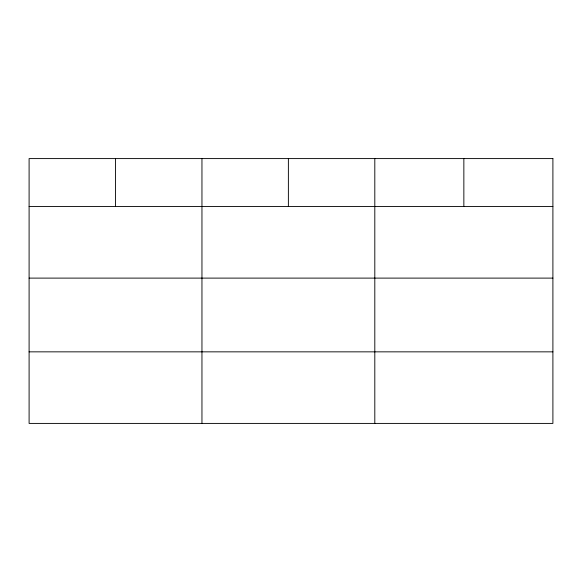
<?xml version="1.0" encoding="UTF-8"?>
<svg xmlns="http://www.w3.org/2000/svg" width="582" height="582" viewBox="0 0 582 582"><rect width="100%" height="100%" fill="white"/><g stroke="black" fill="none" stroke-linecap="round" stroke-linejoin="round"><path stroke-width="0.87" d="M29.1 206.545L552.9 206.545M29.1 278.109L552.9 278.109M29.1 351.848L552.9 351.848M463.854 158.588L463.854 206.545M374.808 158.588L374.808 423.412M288.381 158.588L288.381 206.545M201.954 158.588L201.954 423.412M115.527 158.588L115.527 206.545M552.9 158.588L29.1 158.588L29.1 423.412L552.9 423.412L552.9 158.588"/></g></svg>
